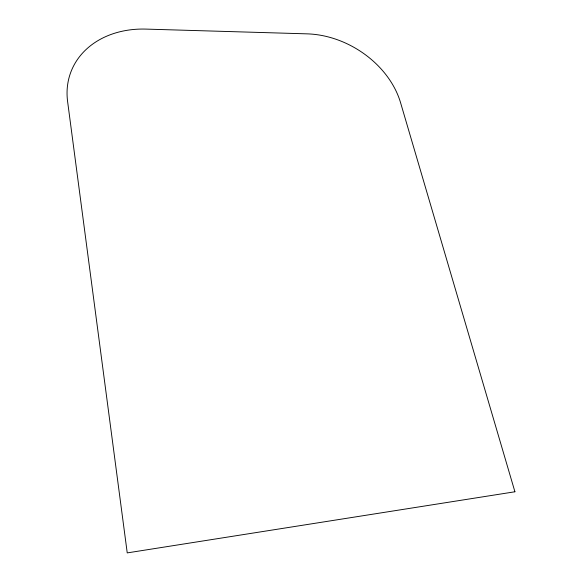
<?xml version="1.0" encoding="UTF-8"?>
<svg xmlns="http://www.w3.org/2000/svg" width="582" height="582" viewBox="0 0 582 582"><rect width="100%" height="100%" fill="white"/><g stroke="black" fill="none" stroke-linecap="round" stroke-linejoin="round"><path stroke-width="0.87" d="M514.924 491.775L127.232 552.9L67.607 101.559A91.6 72.932 21 0 1 145.966 29.1L307.172 33.858A85.016 65.249 31.1 0 1 400.562 102.679L514.924 491.775"/></g></svg>
